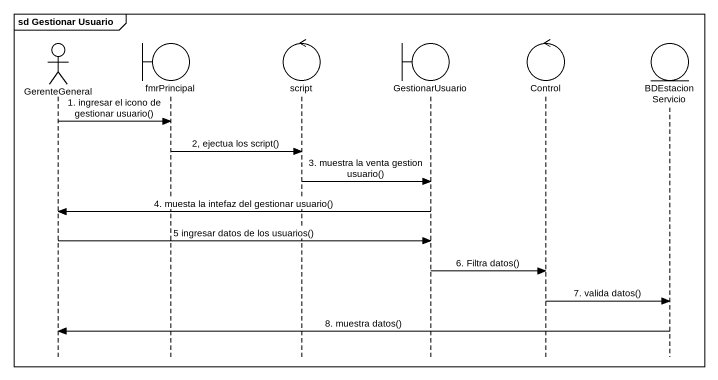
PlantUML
@startuml
mainframe sd Gestionar Usuario
hide footbox
actor GerenteGeneral
boundary fmrPrincipal
control script
boundary GestionarUsuario
control "Control" as Control_
entity BDEstacionServicio

GerenteGeneral -> fmrPrincipal : 1. ingresar el icono de gestionar usuario()
fmrPrincipal -> script : 2, ejectua los script()
script -> GestionarUsuario : 3. muestra la venta gestion usuario()
GestionarUsuario -> GerenteGeneral : 4. muesta la intefaz del gestionar usuario()
GerenteGeneral -> GestionarUsuario : 5 ingresar datos de los usuarios()
GestionarUsuario -> Control_ : 6. Filtra datos()
Control_ -> BDEstacionServicio : 7. valida datos()
BDEstacionServicio -> GerenteGeneral : 8. muestra datos()
@enduml
